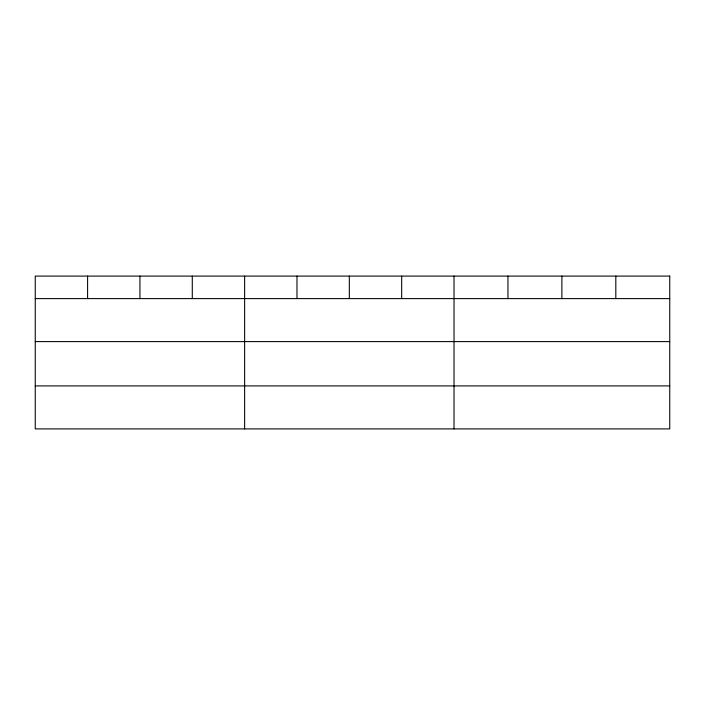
<?xml version="1.0" encoding="UTF-8"?>
<svg xmlns="http://www.w3.org/2000/svg" width="705" height="705" viewBox="0 0 705 705"><rect width="100%" height="100%" fill="white"/><g stroke="black" fill="none" stroke-linecap="round" stroke-linejoin="round"><path stroke-width="1.06" d="M35.25 298.603L669.75 298.603M35.25 341.599L669.75 341.599M35.25 385.908L669.75 385.908M615.817 276.096L615.817 298.603M561.885 276.096L561.885 298.603M507.952 276.096L507.952 298.603M454.02 276.096L454.02 428.904M401.674 276.096L401.674 298.603M349.327 276.096L349.327 298.603M296.981 276.096L296.981 298.603M244.635 276.096L244.635 428.904M192.289 276.096L192.289 298.603M139.942 276.096L139.942 298.603M87.596 276.096L87.596 298.603M669.75 276.096L35.25 276.096L35.25 428.904L669.75 428.904L669.75 276.096"/></g></svg>
